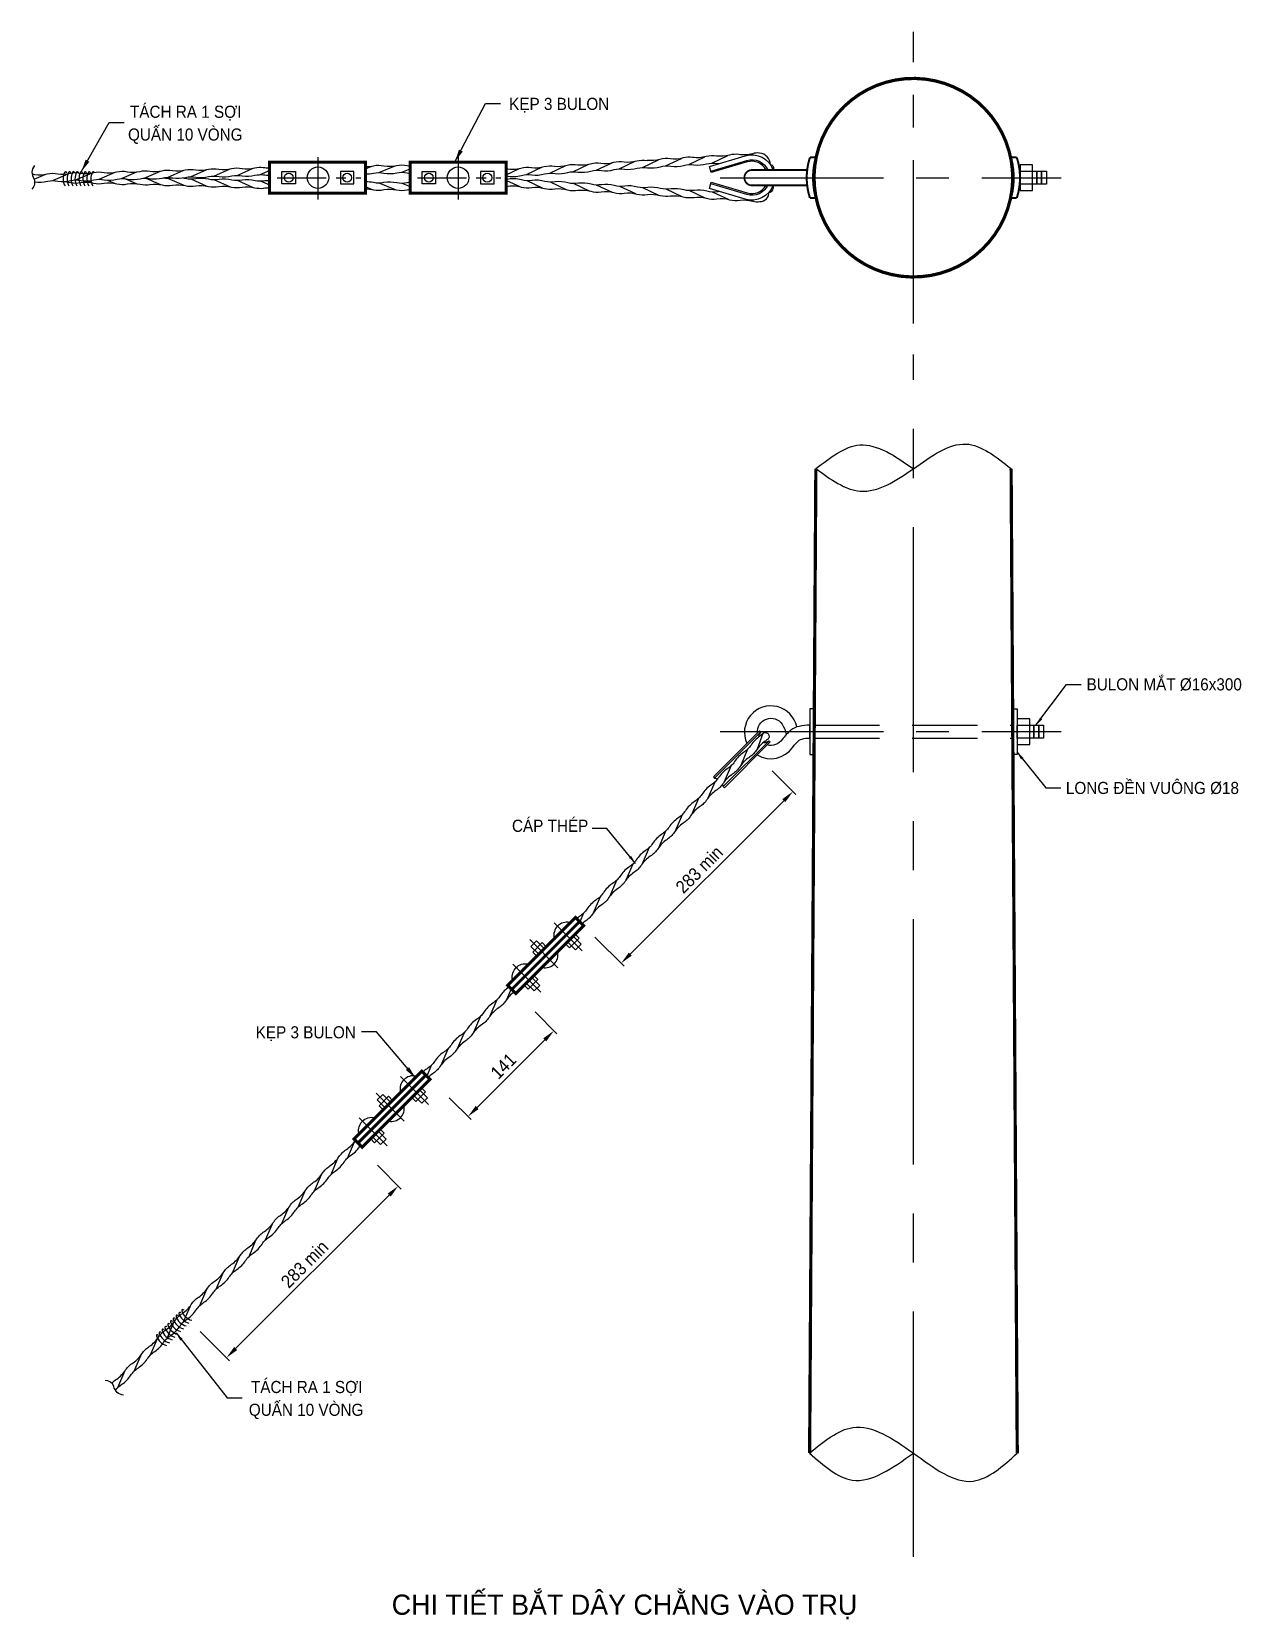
# Model space of a CAD drawing. Header units: millimetres. Extents: x -23083795 to 376618, y 113268 to 3804440.
# Drawn here: x 294530 to 295939, y 120095 to 121945 of the extents above; entities that cross this region are included whole.
import ezdxf
from ezdxf.enums import TextEntityAlignment as Align

# ---------------------------------------------------------------- set-up
doc = ezdxf.new("R2010")
doc.units = ezdxf.units.MM
doc.header["$LTSCALE"] = 6
doc.linetypes.add('CENTER', pattern=[50.8, 31.75, -6.35, 6.35, -6.35])
doc.linetypes.add('DASHED', pattern=[19.05, 12.7, -6.35])
doc.styles.add('VNI-HELVE', font='VHELVEN_0.TTF', dxfattribs={"width": 0.9})
doc.dimstyles.new('D10', dxfattribs={"dimtxt": 15, "dimasz": 15, "dimexe": 5, "dimexo": 10, "dimgap": 5, "dimtad": 1, "dimtoh": 1, "dimdec": 0, "dimdsep": 46, "dimtxsty": 'VNI-HELVE', "dimcen": 250, "dimclrd": 256, "dimclre": 256, "dimclrt": 7, "dimadec": 0, "dimazin": 0, "dimtfac": 1, "dimtdec": 0, "dimtmove": 0, "dimatfit": 1, "dimfxl": 1, "dimtolj": 1, "dimtzin": 0, "dimlwd": -1, "dimlwe": -1, "dimarcsym": 0})

# ---------------------------------------------------------------- blocks, each defined once
blk = doc.blocks.new('*D276')
at = {"transparency": 16777216}
for p, q in [((295392.8, 121083.6), (295420.6, 121055.8)), ((295227.5, 120869.8), (295406.4, 121048.7)), ((295186.4, 120889.8), (295220.5, 120855.7))]:
    blk.add_line(p, q, dxfattribs=at)
for points in [[(295404.7, 121050.5), (295408.2, 121047), (295417, 121059.3)], [(295225.8, 120871.6), (295229.3, 120868.1), (295216.9, 120859.2)]]:
    blk.add_solid(points, dxfattribs=at)
at = {"layer": 'Defpoints', "color": 0, "transparency": 16777216}
for p in [(295385.7, 121090.7), (295417, 121059.3), (295179.3, 120896.8)]:
    blk.add_point(p, dxfattribs=at)
at = {"color": 7, "transparency": 16777216, "insert": (295308, 120968.3), "char_height": 15, "attachment_point": 5, "rotation": 45, "style": 'VNI-HELVE'}
blk.add_mtext('\\A1;283 min', dxfattribs=at)
blk = doc.blocks.new('*D277')
at = {"transparency": 16777216}
for p, q in [((295116.7, 120802.4), (295142.1, 120777)), ((295128, 120769.9), (295049.2, 120691.1)), ((295016.7, 120702.4), (295042.1, 120677))]:
    blk.add_line(p, q, dxfattribs=at)
for points in [[(295126.2, 120771.7), (295129.7, 120768.2), (295138.6, 120780.5)], [(295047.4, 120692.9), (295050.9, 120689.3), (295038.5, 120680.5)]]:
    blk.add_solid(points, dxfattribs=at)
at = {"layer": 'Defpoints', "color": 0, "transparency": 16777216}
for p in [(295109.7, 120809.5), (295009.6, 120709.4), (295038.5, 120680.5)]:
    blk.add_point(p, dxfattribs=at)
at = {"color": 7, "transparency": 16777216, "insert": (295079.7, 120739.4), "char_height": 15, "attachment_point": 5, "rotation": 45, "style": 'VNI-HELVE'}
blk.add_mtext('\\A1;141', dxfattribs=at)
blk = doc.blocks.new('*D278')
at = {"transparency": 16777216}
for p, q in [((294933, 120623.8), (294960.8, 120596)), ((294767.7, 120410), (294946.6, 120588.9)), ((294726.6, 120430), (294760.7, 120395.9))]:
    blk.add_line(p, q, dxfattribs=at)
for points in [[(294944.9, 120590.7), (294948.4, 120587.2), (294957.2, 120599.5)], [(294766, 120411.8), (294769.5, 120408.3), (294757.1, 120399.4)]]:
    blk.add_solid(points, dxfattribs=at)
at = {"layer": 'Defpoints', "color": 0, "transparency": 16777216}
for p in [(294925.9, 120630.9), (294957.2, 120599.5), (294719.5, 120437)]:
    blk.add_point(p, dxfattribs=at)
at = {"color": 7, "transparency": 16777216, "insert": (294848.2, 120508.5), "char_height": 15, "attachment_point": 5, "rotation": 45, "style": 'VNI-HELVE'}
blk.add_mtext('\\A1;283 min', dxfattribs=at)

msp = doc.modelspace()

# ---------------------------------------------------------------- linework, layer by layer
at = {"linetype": 'CENTER'}
msp.add_line((295557.37338, 121604.70331), (295557.37338, 121944.92503), dxfattribs=at)
at = {"linetype": 'CENTER', "ltscale": 1.5}
msp.add_line((295557.37338, 120167.48801), (295557.37338, 121568.88421), dxfattribs=at)
at = {"const_width": 3.77279}
msp.add_lwpolyline([(295559.06029, 121890.51979, 444.920306149), (295560.10044, 121890.49995)], format="xyb", close=True, dxfattribs=at)
for points in [[(294533.31044, 121788.91178, 0.3301631663), (294532.78828, 121773.54448, -0.3165990468), (294530.25752, 121761.59075, 0.5181775396)], [(294919.02077, 121787.87207, 0.0623151177), (294928.32634, 121788.76537, -0.1033893234), (294940.53634, 121788.73435)], [(294940.53634, 121788.73435, 0.0993653594), (294955.35083, 121789.06168, -0.1033893234), (294967.56083, 121789.03067, -0.070863602)], [(294967.56083, 121789.03067, 0.0235048798), (294971.06931, 121788.57559, 0.0235048798)], [(295112.40786, 121786.64694, 0.0993653594), (295127.18637, 121787.72943, -0.1033893234), (295139.38206, 121788.3212, -0.070863602)], [(295139.38206, 121788.3212, 0.0993653594), (295154.16058, 121789.40369, -0.1033893234), (295166.35627, 121789.99546, -0.070863602)], [(295166.35627, 121789.99546, 0.0993653594), (295181.13479, 121791.07795, -0.1033893234), (295193.33047, 121791.66971, -0.070863602)], [(295193.33047, 121791.66971, 0.0993653594), (295208.10899, 121792.7522, -0.1033893234), (295220.30468, 121793.34397, -0.070863602)], [(295220.30468, 121793.34397, 0.0993653594), (295235.0832, 121794.42646, -0.1033893234), (295247.27888, 121795.01823, -0.070863602)], [(295390.83381, 121790.041, 0.3816146754), (295378.1995, 121803.4908, 0.1012648784), (295369.95422, 121802.79775, -0.1066482489), (295354.10098, 121801.86603, 0.0942078073), (295342.98002, 121801.12349, -0.0993653558), (295328.2015, 121800.041, 0.103389328), (295316.00581, 121799.44923, -0.1066482501), (295300.15257, 121798.51751, 0.0942078058), (295289.03161, 121797.77497, -0.0993653627), (295274.25309, 121796.69249, 0.1033893192), (295262.0574, 121796.10072, -0.0993653594), (295247.27888, 121795.01823)], [(295247.81006, 121786.46034, 0.0993653594), (295262.58858, 121787.54283, -0.1033893234), (295274.78427, 121788.1346, -0.070863602)], [(295274.78427, 121788.1346, 0.0993653594), (295289.56278, 121789.21708, -0.1033893234), (295301.75847, 121789.80885, -0.070863602)], [(295301.75847, 121789.80885, 0.0993653594), (295316.53699, 121790.89134, -0.1033893234), (295328.73268, 121791.48311, -0.070863602)], [(295363.70849, 121793.14862), (295321.93189, 121780.72829), (295319.78197, 121787.95969), (295361.55857, 121800.38002, -0.4005266018), (295394.0121, 121783.77455, -0.4005266018)], [(295321.39441, 121782.53614), (295363.17101, 121794.95647, -0.3717497092), (295387.8881, 121783.83375, -0.3717497092)], [(295328.73268, 121791.48311, 0.0146288857), (295330.92524, 121791.27262, 0.0146288857)], [(295385.77343, 121783.85419, 0.3580490399), (295363.70849, 121793.14862)], [(295390.83381, 121790.041, -0.5474382799), (295394.0121, 121783.77455, 5.1634278513)], [(294530.63524, 121779.04692, -0.0229349269), (294533.54038, 121778.60075)], [(294533.46607, 121778.61245, 0.0993653594), (294548.27176, 121779.21896, -0.1033893234), (294560.48017, 121779.41809, -0.070863602)], [(294533.57205, 121770.03875, 0.0985670856), (294548.52736, 121770.64841, -0.1033893234), (294560.73577, 121770.84754, -0.070863602)], [(294560.48017, 121779.41809, 0.0993653594), (294575.28586, 121780.0246, -0.1033893234), (294587.49427, 121780.22374, -0.070863602)], [(294560.73577, 121770.84754, 0.0993653594), (294575.54146, 121771.45405, -0.1033893234), (294587.74987, 121771.65319, -0.070863602)], [(294566.38952, 121770.38442, -0.0598267571), (294575.30325, 121769.31402, 0.1033893234), (294587.51166, 121769.11489)], [(294571.0278, 121779.91898, 0.0855467795), (294570.25676, 121781.53575, 0.5293842139), (294568.68566, 121781.37631, 0.2586890312), (294569.01192, 121765.15528, -0.443786563)], [(294575.64265, 121779.91898, 0.0855467795), (294574.87161, 121781.53575, 0.5293842139), (294573.30051, 121781.37631, 0.2586890312), (294573.62677, 121765.15528, -0.443786563)], [(294580.2575, 121779.91898, 0.0855467795), (294579.48646, 121781.53575, 0.5293842139), (294577.91536, 121781.37631, 0.2586890312), (294578.24163, 121765.15528, -0.443786563)], [(294584.87235, 121779.91898, 0.0855467795), (294584.10131, 121781.53575, 0.5293842139), (294582.53021, 121781.37631, 0.2586890312), (294582.85648, 121765.15528, -0.443786563)], [(294589.4872, 121779.91898, 0.0855467795), (294588.71616, 121781.53575, 0.5293842139), (294587.14506, 121781.37631, 0.2586890312), (294587.47133, 121765.15528, -0.443786563)], [(294587.49427, 121780.22374, 0.0993653594), (294602.29997, 121780.83025, -0.1033893234), (294614.50838, 121781.02938, -0.070863602)], [(294587.74987, 121771.65319, 0.0993653594), (294602.55557, 121772.2597, -0.1033893234), (294614.76398, 121772.45883, -0.070863602)], [(294594.10206, 121779.91898, 0.0855467795), (294593.33102, 121781.53575, 0.5293842139), (294591.75992, 121781.37631, 0.2586890312), (294592.08618, 121765.15528, -0.443786563)], [(294598.71691, 121779.91898, 0.0855467795), (294597.94587, 121781.53575, 0.5293842139), (294596.37477, 121781.37631, 0.2586890312), (294596.70103, 121765.15528, -0.443786563)], [(294603.33176, 121779.91898, 0.0855467795), (294602.56072, 121781.53575, 0.5293842139), (294600.98962, 121781.37631, 0.2586890312), (294601.31589, 121765.15528, -0.443786563)], [(294614.50838, 121781.02938, 0.0993653594), (294629.31407, 121781.63589, -0.1033893234), (294641.52248, 121781.83502, -0.070863602)], [(294614.76398, 121772.45883, 0.0993653594), (294629.56967, 121773.06534, -0.1033893234), (294641.77808, 121773.26447, -0.070863602)], [(294641.6721, 121781.83818, 0.0993653594), (294656.48612, 121782.1862, -0.1017953595), (294667.96192, 121782.26612, -0.070863602)], [(294641.77808, 121773.26447, 0.0993653594), (294656.5921, 121773.6125, -0.1033893234), (294668.80213, 121773.59853, -0.070863602)], [(294667.96192, 121782.26612, 0.0942843478), (294682.01772, 121782.98372, -0.1033893234), (294694.22613, 121783.18285, -0.070863602)], [(294668.80213, 121773.59853, 0.0885955494), (294682.27332, 121774.41317, -0.1033893234), (294694.48173, 121774.6123, -0.070863602)], [(294683.54019, 121774.67089, 0.0899030222), (294694.18498, 121774.66774)], [(294694.22613, 121783.18285, 0.0993653594), (294709.03183, 121783.78936, -0.1033893234), (294721.24024, 121783.98849, -0.070863602)], [(294694.48173, 121774.6123, 0.0993653594), (294709.28743, 121775.21881, -0.1033893234), (294721.49584, 121775.41795, -0.070863602)], [(294706.62352, 121774.67077, -0.0181820805), (294709.30481, 121774.11981, 0.1033893234), (294721.51323, 121773.92068)], [(294721.24024, 121783.98849, 0.0993653594), (294736.04593, 121784.595, -0.1033893234), (294748.25434, 121784.79414, -0.070863602)], [(294721.49584, 121775.41795, 0.0993653594), (294736.30153, 121776.02446, -0.1033893234), (294748.50994, 121776.22359, -0.070863602)], [(294721.51323, 121773.92068, -0.0993653594), (294736.31892, 121773.31417, 0.1033893234), (294748.52733, 121773.11504, 0.070863602)], [(294748.25434, 121784.79414, 0.0993653594), (294763.06003, 121785.40065, -0.1033893234), (294775.26845, 121785.59978, -0.070863602)], [(294748.50994, 121776.22359, 0.0993653594), (294763.31563, 121776.8301, -0.1033893234), (294775.52405, 121777.02923, -0.070863602)], [(294748.52733, 121773.11504, -0.0993653594), (294763.33302, 121772.50853, 0.1033893234), (294775.54143, 121772.3094, 0.070863602)], [(294775.26845, 121785.59978, 0.0993653594), (294790.07414, 121786.20629, -0.0851604099), (294800.15183, 121786.7353, -0.0851604099)], [(294775.52405, 121777.02923, 0.0993653594), (294790.32974, 121777.63574, -0.0826210985), (294800.10835, 121778.19852, -0.0826210985)], [(294775.54143, 121772.3094, -0.0993653594), (294790.34713, 121771.70288, 0.0826210985), (294800.12574, 121771.14011, 0.0826210985)], [(294799.85275, 121786.76907, 0.0479398672), (294807.0424, 121786.32756, 0.0479398672)], [(294800.10835, 121778.19852, 0.046943781), (294807.1484, 121777.75215, 0.046943781)], [(294800.12574, 121771.14011, -0.046943781), (294807.16579, 121771.58648, -0.046943781)], [(294918.81568, 121779.30802, 0.0643101576), (294928.42035, 121780.19152, -0.1033893234), (294940.63035, 121780.16051)], [(294918.81568, 121770.32032, -0.0643101576), (294928.42035, 121769.43682, 0.1033893234), (294940.63035, 121769.46784)], [(294940.63035, 121780.16051, 0.0993653594), (294955.44484, 121780.48784, -0.1033893234), (294967.65484, 121780.45682, -0.070863602)], [(294940.63035, 121769.46784, -0.0993653594), (294955.44484, 121769.1405, 0.1033893234), (294967.65484, 121769.17152, 0.070863602)], [(294967.65484, 121780.45682, 0.0228781393), (294971.06931, 121780.00959, 0.0228781393)], [(295082.83551, 121785.39176, 0.1170489304), (295100.21217, 121786.05517, -0.1033893234), (295112.40786, 121786.64694, -0.070863602)], [(295083.12127, 121776.88316, 0.1187342081), (295100.74335, 121777.49728, -0.1033893234), (295112.93904, 121778.08905, -0.070863602)], [(295083.38445, 121773.12207, -0.1187342081), (295101.00726, 121772.52912, 0.1033893234), (295113.20365, 121771.952, 0.070863602)], [(295112.93904, 121778.08905, 0.0993653594), (295127.71755, 121779.17154, -0.1033893234), (295139.91324, 121779.76331, -0.070863602)], [(295113.20365, 121771.952, -0.0993653594), (295127.98346, 121770.88728, 0.1033893234), (295140.17985, 121770.31016, 0.070863602)], [(295139.91324, 121779.76331, 0.0993653594), (295154.69176, 121780.8458, -0.1033893234), (295166.88745, 121781.43757, -0.070863602)], [(295140.17985, 121770.31016, -0.0993653594), (295154.95965, 121769.24543, 0.1033893234), (295167.15604, 121768.66832, 0.070863602)], [(295166.88745, 121781.43757, 0.0993653594), (295181.66596, 121782.52005, -0.1033893234), (295193.86165, 121783.11182, -0.070863602)], [(295193.86165, 121783.11182, 0.0993653594), (295208.64017, 121784.19431, -0.1033893234), (295220.83586, 121784.78608, -0.070863602)], [(295220.83586, 121784.78608, 0.0993653594), (295235.61437, 121785.86857, -0.1033893234), (295247.81006, 121786.46034, -0.070863602)], [(294587.51166, 121769.11489, -0.0993653594), (294602.31735, 121768.50838, 0.1033893234), (294614.52577, 121768.30925, 0.070863602)], [(294614.52577, 121768.30925, -0.0993653594), (294629.33146, 121767.70274, 0.1033893234), (294641.53987, 121767.5036, 0.070863602)], [(294641.68949, 121767.50045, -0.0993653594), (294656.50351, 121767.15243, 0.1017953595), (294667.97931, 121767.07251, 0.070863602)], [(294667.97931, 121767.07251, -0.0942843478), (294682.03511, 121766.35491, 0.1033893234), (294694.24352, 121766.15578, 0.070863602)], [(294694.24352, 121766.15578, -0.0993653594), (294709.04921, 121765.54927, 0.1033893234), (294721.25763, 121765.35013, 0.070863602)], [(294721.25763, 121765.35013, -0.0993653594), (294736.06332, 121764.74362, 0.1033893234), (294748.27173, 121764.54449, 0.070863602)], [(294748.27173, 121764.54449, -0.0993653594), (294763.07742, 121763.93798, 0.1033893234), (294775.28583, 121763.73885, 0.070863602)], [(294775.28583, 121763.73885, -0.0993653594), (294790.09153, 121763.13234, 0.0851604099), (294800.16921, 121762.60332, 0.0851604099)], [(294799.87014, 121762.56956, -0.0479398672), (294807.05978, 121763.01107, -0.0479398672)], [(294919.02077, 121761.75628, -0.0623151177), (294928.32634, 121760.86298, 0.1033893234), (294940.53634, 121760.89399)], [(294940.53634, 121760.89399, -0.0993653594), (294955.35083, 121760.56666, 0.1033893234), (294967.56083, 121760.59768, 0.070863602)], [(294967.56083, 121760.59768, -0.0235048798), (294971.06931, 121761.05276, -0.0235048798)], [(294967.65484, 121769.17152, -0.0228781393), (294971.06931, 121769.61876, -0.0228781393)], [(295083.10892, 121764.61313, -0.1170489304), (295100.48636, 121763.9706, 0.1033893234), (295112.68275, 121763.39348, 0.070863602)], [(295112.68275, 121763.39348, -0.0993653594), (295127.46256, 121762.32875, 0.1033893234), (295139.65895, 121761.75164, 0.070863602)], [(295139.65895, 121761.75164, -0.0993653594), (295154.43876, 121760.68691, 0.1033893234), (295166.63515, 121760.1098, 0.070863602)], [(295166.63515, 121760.1098, -0.0993653594), (295181.41496, 121759.04507, 0.1033893234), (295193.61135, 121758.46795, 0.070863602)], [(295167.15604, 121768.66832, -0.0993653594), (295181.93585, 121767.60359, 0.1033893234), (295194.13224, 121767.02648, 0.070863602)], [(295193.61135, 121758.46795, -0.0993653594), (295208.39115, 121757.40323, 0.1033893234), (295220.58754, 121756.82611, 0.070863602)], [(295194.13224, 121767.02648, -0.0993653594), (295208.91205, 121765.96175, 0.1033893234), (295221.10844, 121765.38463, 0.070863602)], [(295220.58754, 121756.82611, -0.0993653594), (295235.36735, 121755.76138, 0.1033893234), (295247.56374, 121755.18427, 0.070863602)], [(295221.10844, 121765.38463, -0.0993653594), (295235.88825, 121764.31991, 0.1033893234), (295248.08464, 121763.74279, 0.070863602)], [(295247.56374, 121755.18427, -0.0993653594), (295262.34355, 121754.11954, 0.1033893234), (295274.53994, 121753.54243, 0.070863602)], [(295248.08464, 121763.74279, -0.0993653594), (295262.86444, 121762.67806, 0.1033893234), (295275.06083, 121762.10095, 0.070863602)], [(295274.53994, 121753.54243, -0.0993653594), (295289.31975, 121752.4777, 0.1033893234), (295301.51614, 121751.90058, 0.070863602)], [(295275.06083, 121762.10095, -0.0993653594), (295289.84064, 121761.03622, 0.1033893234), (295302.03703, 121760.45911, 0.070863602)], [(295301.51614, 121751.90058, -0.0993653594), (295316.29595, 121750.83586, 0.1033893234), (295328.49234, 121750.25874, 0.070863602)], [(295302.03703, 121760.45911, -0.0993653594), (295316.81684, 121759.39438, 0.1033893234), (295329.01323, 121758.81726, 0.070863602)], [(295393.97872, 121766.2707, -0.3994207522), (295361.55857, 121749.76022), (295319.78197, 121762.18055), (295321.93189, 121769.41195), (295363.70849, 121756.99162, 0.3564392469), (295385.723, 121766.19089, 0.3564392469)], [(295387.84348, 121766.21138, -0.3703095414), (295363.17101, 121755.18377), (295321.39441, 121767.6041)], [(295329.01323, 121758.81726, -0.0102445484), (295330.54729, 121758.97999, -0.0102445484)], [(295355.46853, 121748.6169, -0.0993653594), (295370.24834, 121747.55217, 0.1146191137), (295378.49802, 121746.97913, 0.42415803), (295389.18814, 121757.95266, 0.2207680389)], [(295389.19293, 121757.63311, 0.4739089176), (295393.97872, 121766.2707, -5.1634278513)], [(295328.49234, 121750.25874, -0.0993653594), (295343.27214, 121749.19401, 0.1033893234), (295355.46853, 121748.6169, 0.070863602)], [(295421.46016, 121134.61854, 1.1247150452), (295363.44227, 121115.36985, 1.1247150452)], [(295375.67439, 121127.60197, -0.772383692), (295404.601, 121137.79777, -0.0827410713), (295409.30532, 121125.70246)], [(295379.36591, 121128.6262), (295378.03227, 121129.95984), (295324.49997, 121076.42754), (295325.83361, 121075.0939, -0.0611070218), (295329.04236, 121073.78496, -0.0611070218)], [(295325.83361, 121075.0939), (295379.36591, 121128.6262, 0.2202795586), (295377.31805, 121123.04664, 0.2202795586)], [(295378.59375, 121123.95594, 0.0993653594), (295368.23301, 121113.36201, -0.1033893234), (295359.4834, 121104.84559, -0.070863602)], [(295375.45245, 121102.04081, 0.3983319207), (295416.78429, 121111.13285, -0.0606110125), (295424.49655, 121119.32618, -0.1533869053), (295427.28193, 121120.52273, -0.0697592389), (295436.74537, 121121.63009), (295436.74537, 121136.72398, 0.0635599844), (295424.31274, 121135.33689, 0.1330544375), (295414.77144, 121130.86616, 0.0610761382), (295404.50825, 121119.91192, -0.3218273084), (295387.09895, 121113.6873, -0.3218273084)], [(295383.0919, 121127.69854, 0.0807247866), (295378.59375, 121123.95594)], [(295383.0919, 121127.69854, -0.8154719218), (295388.11697, 121120.55623, -0.0497147915), (295384.5861, 121117.84795, -0.070863602)], [(295334.93906, 121067.50474, -0.0453195753), (295335.83593, 121065.09158), (295337.16957, 121063.75793), (295390.70187, 121117.29023), (295389.36823, 121118.62387)], [(295382.98915, 121116.68785, 0.2504143458), (295389.36823, 121118.62387), (295335.83593, 121065.09158)], [(295359.4834, 121104.84559, 0.0993653594), (295349.12266, 121094.25166, -0.1033893234), (295340.37305, 121085.73524, -0.070863602)], [(295384.65674, 121117.89295, 0.0993653594), (295374.29599, 121107.29902, -0.1033893234), (295365.54639, 121098.7826, -0.070863602)], [(295340.37305, 121085.73524, 0.0993653594), (295330.01231, 121075.14131, -0.1033893234), (295321.2627, 121066.62489, -0.070863602)], [(295365.54639, 121098.7826, 0.0993653594), (295355.18564, 121088.18867, -0.1033893234), (295346.43604, 121079.67225, -0.070863602)], [(295321.2627, 121066.62489, 0.0993653594), (295310.90196, 121056.03096, -0.1033893234), (295302.15235, 121047.51454, -0.070863602)], [(295346.43604, 121079.67225, 0.0993653594), (295336.0753, 121069.07832, -0.1033893234), (295327.32569, 121060.5619, -0.070863602)], [(295327.32569, 121060.5619, 0.0993653594), (295316.96495, 121049.96797, -0.1033893234), (295308.21534, 121041.45155, -0.070863602)], [(295302.15235, 121047.51454, 0.0993653594), (295291.79161, 121036.92061, -0.1033893234), (295283.042, 121028.40419, -0.070863602)], [(295308.21534, 121041.45155, 0.0993653594), (295297.8546, 121030.85762, -0.1033893234), (295289.10499, 121022.3412, -0.070863602)], [(295283.042, 121028.40419, 0.0993653594), (295272.68126, 121017.81026, -0.1033893234), (295263.93166, 121009.29384, -0.070863602)], [(295289.10499, 121022.3412, 0.0993653594), (295278.74425, 121011.74727, -0.1033893234), (295269.99464, 121003.23085, -0.070863602)], [(295263.93166, 121009.29384, 0.0993653594), (295253.57091, 120998.69991, -0.1033893234), (295244.82131, 120990.18349, -0.070863602)], [(295269.99464, 121003.23085, 0.0993653594), (295259.6339, 120992.63692, -0.1033893234), (295250.88429, 120984.1205, -0.070863602)], [(295244.82131, 120990.18349, 0.0993653594), (295234.46056, 120979.58956, -0.1033893234), (295225.71096, 120971.07314, -0.070863602)], [(295250.88429, 120984.1205, 0.0993653594), (295240.52355, 120973.52658, -0.1033893234), (295231.77395, 120965.01015, -0.070863602)], [(295225.71096, 120971.07314, 0.0993653594), (295215.35021, 120960.47921, -0.1033893234), (295206.60061, 120951.96279, -0.070863602)], [(295231.77395, 120965.01015, 0.0993653594), (295221.4132, 120954.41623, -0.1033893234), (295212.6636, 120945.89981, -0.070863602)], [(295206.60061, 120951.96279, 0.0993653594), (295196.23986, 120941.36886, -0.1033893234), (295187.49026, 120932.85244, -0.070863602)], [(295212.6636, 120945.89981, 0.0993653594), (295202.30285, 120935.30588, -0.1033893234), (295193.55325, 120926.78946, -0.070863602)], [(295187.49026, 120932.85244, 0.0993653594), (295177.12951, 120922.25852, -0.1033893234), (295168.37991, 120913.7421, -0.070863602)], [(295193.55325, 120926.78946, 0.0993653594), (295183.1925, 120916.19553, -0.1033893234), (295174.4429, 120907.67911, -0.070863602)], [(295156.75596, 120906.85811, 0.5271018182), (295138.67915, 120888.7813, -1)], [(295168.37991, 120913.7421, 0.0282476673), (295165.0087, 120911.15299, 0.0282476673)], [(295174.4429, 120907.67911, 0.0282476673), (295171.07169, 120905.09, 0.0282476673)], [(295125.23319, 120854.15418, 0.5371446734), (295142.97688, 120871.89787, -1)], [(295090.27295, 120840.3751, -0.5271018182), (295108.34976, 120858.4519, 1)], [(295086.44104, 120831.81807, 0.0993653594), (295076.08029, 120821.22414, -0.1033893234), (295067.33069, 120812.70772, -0.070863602)], [(295067.33069, 120812.70772, 0.0993653594), (295056.96994, 120802.11379, -0.1033893234), (295048.22034, 120793.59737, -0.070863602)], [(295092.50402, 120825.75508, 0.0993653594), (295082.14328, 120815.16115, -0.1033893234), (295073.39368, 120806.64473, -0.070863602)], [(295048.22034, 120793.59737, 0.0993653594), (295037.85959, 120783.00344, -0.1033893234), (295029.10999, 120774.48702, -0.070863602)], [(295073.39368, 120806.64473, 0.0993653594), (295063.03293, 120796.0508, -0.1033893234), (295054.28333, 120787.53438, -0.070863602)], [(295029.10999, 120774.48702, 0.0993653594), (295018.74924, 120763.89309, -0.1033893234), (295009.99964, 120755.37667, -0.070863602)], [(295054.28333, 120787.53438, 0.0993653594), (295043.92258, 120776.94045, -0.1033893234), (295035.17298, 120768.42403, -0.070863602)], [(295009.99964, 120755.37667, 0.0993653594), (294999.6389, 120744.78274, -0.1033893234), (294990.88929, 120736.26632, -0.070863602)], [(295035.17298, 120768.42403, 0.0993653594), (295024.81223, 120757.8301, -0.1033893234), (295016.06263, 120749.31368, -0.070863602)], [(294990.88929, 120736.26632, 0.0843831827), (294985.80375, 120732.21423, 0.0843831827)], [(295016.06263, 120749.31368, 0.0993653594), (295005.70188, 120738.71975, -0.1033893234), (294996.95228, 120730.20333, -0.070863602)], [(294977.68411, 120727.78625, 0.5271018182), (294959.6073, 120709.70944, -1)], [(294996.95228, 120730.20333, 0.0432021427), (294991.92227, 120726.09571, 0.0432021427)], [(294911.20109, 120661.30324, -0.5271018182), (294929.2779, 120679.38005, 1)], [(294946.16133, 120675.08232, 0.5371446734), (294963.90502, 120692.82601, -1)], [(294877.69954, 120622.97331, 0.0993653594), (294888.06028, 120633.56724, -0.1033893234), (294896.80989, 120642.08366, -0.070863602)], [(294896.80989, 120642.08366, 0.0992823474), (294907.16389, 120652.66721, 0.0992823474)], [(294902.87287, 120636.02067, 0.0992823474), (294913.22687, 120646.60422, 0.0992823474)], [(294858.58919, 120603.86296, 0.0993653594), (294868.94993, 120614.45689, -0.1033893234), (294877.69954, 120622.97331, -0.070863602)], [(294883.76253, 120616.91032, 0.0993653594), (294894.12327, 120627.50425, -0.1033893234), (294902.87287, 120636.02067, -0.070863602)], [(294864.65218, 120597.79997, 0.0993653594), (294875.01292, 120608.3939, -0.1033893234), (294883.76253, 120616.91032, -0.070863602)], [(294839.47884, 120584.75261, 0.0993653594), (294849.83958, 120595.34654, -0.1033893234), (294858.58919, 120603.86296, -0.070863602)], [(294845.54183, 120578.68962, 0.0993653594), (294855.90257, 120589.28355, -0.1033893234), (294864.65218, 120597.79997, -0.070863602)], [(294820.36849, 120565.64226, 0.0993653594), (294830.72924, 120576.23619, -0.1033893234), (294839.47884, 120584.75261, -0.070863602)], [(294826.43148, 120559.57928, 0.0993653594), (294836.79222, 120570.1732, -0.1033893234), (294845.54183, 120578.68962, -0.070863602)], [(294801.25814, 120546.53191, 0.0993653594), (294811.61889, 120557.12584, -0.1033893234), (294820.36849, 120565.64226, -0.070863602)], [(294807.32113, 120540.46893, 0.0993653594), (294817.68187, 120551.06286, -0.1033893234), (294826.43148, 120559.57928, -0.070863602)], [(294782.14779, 120527.42156, 0.0993653594), (294792.50854, 120538.01549, -0.1033893234), (294801.25814, 120546.53191, -0.070863602)], [(294788.21078, 120521.35858, 0.0993653594), (294798.57152, 120531.95251, -0.1033893234), (294807.32113, 120540.46893, -0.070863602)], [(294763.03744, 120508.31122, 0.0993653594), (294773.39819, 120518.90514, -0.1033893234), (294782.14779, 120527.42156, -0.070863602)], [(294769.10043, 120502.24823, 0.0993653594), (294779.46118, 120512.84216, -0.1033893234), (294788.21078, 120521.35858, -0.070863602)], [(294743.92709, 120489.20087, 0.0993653594), (294754.28784, 120499.7948, -0.1033893234), (294763.03744, 120508.31122, -0.070863602)], [(294749.99008, 120483.13788, 0.0993653594), (294760.35083, 120493.73181, -0.1033893234), (294769.10043, 120502.24823, -0.070863602)], [(294724.81674, 120470.09052, 0.0993653594), (294735.17749, 120480.68445, -0.1033893234), (294743.92709, 120489.20087, -0.070863602)], [(294730.87973, 120464.02753, 0.0993653594), (294741.24048, 120474.62146, -0.1033893234), (294749.99008, 120483.13788, -0.070863602)], [(294705.7064, 120450.98017, 0.0993653594), (294716.06714, 120461.5741, -0.1033893234), (294724.81674, 120470.09052, -0.070863602)], [(294711.76938, 120444.91718, 0.0993653594), (294722.13013, 120455.51111, -0.1033893234), (294730.87973, 120464.02753, -0.070863602)], [(294686.59605, 120431.86982, 0.0993653594), (294696.95679, 120442.46375, -0.1033893234), (294705.7064, 120450.98017, -0.070863602)], [(294691.30963, 120438.57299, 0.0855467795), (294689.62119, 120439.17101, 0.5293842139), (294688.623, 120437.94733, 0.2586890312), (294700.32371, 120426.70804, -0.443786563)], [(294694.57282, 120441.83619, 0.0855467795), (294692.88439, 120442.43421, 0.5293842139), (294691.88619, 120441.21053, 0.2586890312), (294703.5869, 120429.97123, -0.443786563)], [(294692.65903, 120425.80683, 0.0993653594), (294703.01978, 120436.40076, -0.1033893234), (294711.76938, 120444.91718, -0.070863602)], [(294697.83602, 120445.09938, 0.0855467795), (294696.14758, 120445.6974, 0.5293842139), (294695.14939, 120444.47372, 0.2586890312), (294706.85009, 120433.23443, -0.443786563)], [(294701.09921, 120448.36257, 0.0855467795), (294699.41077, 120448.96059, 0.5293842139), (294698.41258, 120447.73691, 0.2586890312), (294710.11329, 120436.49762, -0.443786563)], [(294704.3624, 120451.62576, 0.0855467795), (294702.67397, 120452.22379, 0.5293842139), (294701.67577, 120451.00011, 0.2586890312), (294713.37648, 120439.76081, -0.443786563)], [(294707.6256, 120454.88896, 0.0855467795), (294705.93716, 120455.48698, 0.5293842139), (294704.93897, 120454.2633, 0.2586890312), (294716.63967, 120443.024, -0.443786563)], [(294667.4857, 120412.75947, 0.0993653594), (294677.84644, 120423.3534, -0.1033893234), (294686.59605, 120431.86982, -0.070863602)], [(294673.54868, 120406.69648, 0.0993653594), (294683.90943, 120417.29041, -0.1033893234), (294692.65903, 120425.80683, -0.070863602)], [(294678.25686, 120425.52022, 0.0855467795), (294676.56842, 120426.11824, 0.5293842139), (294675.57023, 120424.89456, 0.2586890312), (294687.27093, 120413.65527, -0.443786563)], [(294681.52005, 120428.78341, 0.0855467795), (294679.83161, 120429.38143, 0.5293842139), (294678.83342, 120428.15775, 0.2586890312), (294690.53413, 120416.91846, -0.443786563)], [(294684.78325, 120432.04661, 0.0855467795), (294683.09481, 120432.64463, 0.5293842139), (294682.09662, 120431.42095, 0.2586890312), (294693.79732, 120420.18165, -0.443786563)], [(294688.04644, 120435.3098, 0.0855467795), (294686.358, 120435.90782, 0.5293842139), (294685.35981, 120434.68414, 0.2586890312), (294697.06051, 120423.44485, -0.443786563)], [(294648.37535, 120393.64912, 0.0993653594), (294658.73609, 120404.24305, -0.1033893234), (294667.4857, 120412.75947, -0.070863602)], [(294654.43834, 120387.58613, 0.0993653594), (294664.79908, 120398.18006, -0.1033893234), (294673.54868, 120406.69648, -0.070863602)], [(294629.265, 120374.53877, 0.0993653594), (294639.62574, 120385.1327, -0.1033893234), (294648.37535, 120393.64912, -0.070863602)], [(294635.32799, 120368.47578, 0.0993653594), (294645.68873, 120379.06971, -0.1033893234), (294654.43834, 120387.58613, -0.070863602)], [(294637.13299, 120355.66187, -0.3301631663), (294625.89744, 120366.15897, 0.3165990468), (294615.65536, 120372.82202, -0.5181775396)], [(294623.50144, 120369.76678, -0.0629383266), (294629.265, 120374.53877)], [(294627.71762, 120361.53683, -0.0869362353), (294635.32799, 120368.47578)]]:
    msp.add_lwpolyline(points, format="xyb")
at = {"const_width": 3.53699}
for points in [[(294918.94386, 121792.83142), (294918.94386, 121756.79692), (294807.17767, 121756.79692), (294807.17767, 121792.83142)], [(295082.83551, 121792.83142), (295082.83551, 121756.79692), (294971.06931, 121756.79692), (294971.06931, 121792.83142)], [(295084.67822, 120833.42221), (295089.42272, 120828.67771), (295168.45335, 120907.70834), (295163.70885, 120912.45284)], [(295094.16722, 120823.93321), (295089.42272, 120828.67771), (295168.45335, 120907.70834), (295173.19785, 120902.96384)], [(294905.60636, 120654.35035), (294910.35086, 120649.60585), (294989.38149, 120728.63648), (294984.63699, 120733.38098)], [(294915.09536, 120644.86135), (294910.35086, 120649.60585), (294989.38149, 120728.63648), (294994.12599, 120723.89199)]]:
    msp.add_lwpolyline(points, close=True, dxfattribs=at)
at = {"linetype": 'CENTER', "ltscale": 0.3}
for points in [[(294863.68668, 121798.80267), (294863.68668, 121749.58354)], [(295026.95241, 121798.80267), (295026.95241, 121749.58354)], [(294816.2693, 121774.81417), (294913.60563, 121774.81417)], [(294979.53504, 121774.81417), (295076.87136, 121774.81417)], [(295138.85464, 120906.42109), (295171.55442, 120873.72131)], [(295143.09376, 120854.03729), (295110.39398, 120886.73708)], [(295090.70997, 120858.27642), (295123.40975, 120825.57664)], [(294959.78278, 120727.34923), (294992.48256, 120694.64945)], [(294964.02191, 120674.96544), (294931.32212, 120707.66522)], [(294911.63811, 120679.20456), (294944.3379, 120646.50478)]]:
    msp.add_lwpolyline(points, dxfattribs=at)
for points in [[(294918.95833, 121785.26476), (294926.53906, 121788.41056)], [(294934.52695, 121780.80721), (294953.56355, 121788.70687)], [(295133.78481, 121780.09788), (295152.39373, 121788.95818)], [(295160.75901, 121781.77213), (295179.36793, 121790.63244)], [(295187.73322, 121783.44639), (295206.34214, 121792.3067)], [(295214.70742, 121785.12065), (295233.31634, 121793.98096)], [(295241.68163, 121786.79491), (295260.29055, 121795.65521)], [(295268.65583, 121788.46916), (295287.26475, 121797.32947)], [(295295.63004, 121790.14342), (295314.23896, 121799.00373)], [(295322.60424, 121791.81768), (295341.21316, 121800.67799)], [(294533.02472, 121772.94224), (294546.49149, 121778.83053)], [(294554.62127, 121771.37909), (294573.50559, 121779.63617)], [(294571.29955, 121770.67464), (294573.52298, 121769.70246)], [(294581.63537, 121772.18473), (294600.5197, 121780.44181)], [(294595.21851, 121771.22233), (294600.53708, 121768.89681)], [(294608.64948, 121772.99037), (294627.5338, 121781.24746)], [(294618.47902, 121772.05794), (294627.55119, 121768.09117)], [(294634.88973, 121773.77335), (294652.61652, 121781.52431)], [(294639.33396, 121773.62966), (294652.63391, 121767.81432)], [(294661.35882, 121774.20818), (294680.23745, 121782.59528)], [(294663.12529, 121774.23316), (294680.25484, 121766.74334)], [(294688.36723, 121775.14385), (294707.25156, 121783.40093)], [(294688.38462, 121774.19478), (294707.26894, 121765.9377)], [(294715.38134, 121775.94949), (294734.26566, 121784.20657)], [(294715.39873, 121773.38914), (294734.28305, 121765.13206)], [(294742.39544, 121776.75513), (294761.27976, 121785.01221)], [(294742.41283, 121772.58349), (294761.29715, 121764.32641)], [(294769.40955, 121777.56078), (294788.29387, 121785.81786)], [(294769.42693, 121771.77785), (294788.31126, 121763.52077)], [(294796.42365, 121778.36642), (294807.08319, 121783.02725)], [(294796.44104, 121770.97221), (294807.10058, 121766.31137)], [(294961.55144, 121781.10352), (294971.06931, 121785.05318)], [(295083.07399, 121778.29088), (295098.44532, 121785.60967)], [(295083.33887, 121771.71428), (295098.71898, 121764.41398)], [(295106.8106, 121778.42362), (295125.41952, 121787.28393)], [(295107.07562, 121771.61007), (295125.69517, 121762.77213)], [(295134.05182, 121769.96823), (295152.67137, 121761.13029)], [(294918.95833, 121764.36358), (294926.53906, 121761.21778)], [(294934.52695, 121768.82114), (294953.56355, 121760.92147)], [(294961.55144, 121768.52482), (294971.06931, 121764.57516)], [(295161.02801, 121768.32639), (295179.64757, 121759.48845)], [(295188.00421, 121766.68455), (295206.62377, 121757.8466)], [(295214.98041, 121765.0427), (295233.59997, 121756.20476)], [(295241.95661, 121763.40086), (295260.57616, 121754.56292)], [(295268.93281, 121761.75902), (295287.55236, 121752.92108)], [(295295.909, 121760.11718), (295314.52856, 121751.27923)], [(295322.8852, 121758.47533), (295341.50476, 121749.63739)], [(295382.16155, 121127.11132), (295375.32545, 121108.8025)], [(295364.29846, 121108.65149), (295356.2151, 121089.69216)], [(295345.18811, 121089.54114), (295337.10475, 121070.58181)], [(295326.07776, 121070.43079), (295317.9944, 121051.47146)], [(295306.96741, 121051.32044), (295298.88405, 121032.36111)], [(295287.85706, 121032.21009), (295279.7737, 121013.25076)], [(295268.74671, 121013.09974), (295260.66335, 120994.14041)], [(295249.63636, 120993.98939), (295241.553, 120975.03006)], [(295230.52601, 120974.87904), (295222.44265, 120955.91971)], [(295211.41566, 120955.7687), (295203.3323, 120936.80936)], [(295192.30531, 120936.65835), (295184.22196, 120917.69901)], [(295173.19497, 120917.548), (295168.83646, 120907.32523)], [(295088.63176, 120829.46866), (295083.17273, 120816.66464)], [(295072.14574, 120816.51362), (295064.06238, 120797.55429)], [(295053.03539, 120797.40327), (295044.95203, 120778.44394)], [(295033.92505, 120778.29292), (295025.84169, 120759.33359)], [(295014.8147, 120759.18257), (295006.73134, 120740.22324)], [(294995.70435, 120740.07222), (294990.39611, 120727.62187)], [(294898.05782, 120632.21477), (294906.14118, 120651.1741)], [(294878.94747, 120613.10442), (294887.03083, 120632.06375)], [(294859.83712, 120593.99407), (294867.92048, 120612.9534)], [(294840.72677, 120574.88372), (294848.81013, 120593.84306)], [(294821.61642, 120555.77337), (294829.69978, 120574.73271)], [(294802.50607, 120536.66302), (294810.58943, 120555.62236)], [(294783.39572, 120517.55267), (294791.47908, 120536.51201)], [(294764.28537, 120498.44233), (294772.36873, 120517.40166)], [(294745.17503, 120479.33198), (294753.25839, 120498.29131)], [(294726.06468, 120460.22163), (294734.14804, 120479.18096)], [(294706.95433, 120441.11128), (294715.03769, 120460.07061)], [(294687.84398, 120422.00093), (294695.92734, 120440.96026)], [(294668.73363, 120402.89058), (294676.81699, 120421.84991)], [(294649.62328, 120383.78023), (294657.70664, 120402.73956)], [(294630.51293, 120364.66988), (294638.59629, 120383.62921)]]:
    msp.add_lwpolyline(points)
for points, const_width in [([(295436.83247, 121751.23423, -0.1578104718), (295436.83247, 121798.39411, 0.0004589271), (295443.56055, 121798.39411, 0.1320643843), (295443.56055, 121751.23423, 0.0011156924), (295436.83247, 121751.23423)], 2.35799), ([(295677.91429, 121751.23423, 0.1578104718), (295677.91429, 121798.39411, -0.0004589271), (295671.18621, 121798.39411, -0.1320643843), (295671.18621, 121751.23423, -0.0011156924), (295677.91429, 121751.23423)], 2.35799), ([(295433.63739, 121783.77455), (295368.08789, 121783.77455, 0.8421052632), (295368.08789, 121765.85379), (295433.63739, 121765.85379)], 2.07503)]:
    msp.add_lwpolyline(points, format="xyb", dxfattribs=dict(const_width=const_width))
for points in [[(295681.63546, 121759.89356), (295696.16204, 121759.89356), (295696.16204, 121789.73478), (295681.63546, 121789.73478)], [(294837.49639, 121782.13227), (294837.49639, 121767.49607), (294821.79013, 121767.49607), (294821.79013, 121782.13227)], [(294889.87697, 121782.13227), (294889.87697, 121767.49607), (294905.58324, 121767.49607), (294905.58324, 121782.13227)], [(295000.76213, 121782.13227), (295000.76213, 121767.49607), (294985.05586, 121767.49607), (294985.05586, 121782.13227)], [(295053.1427, 121782.13227), (295053.1427, 121767.49607), (295068.84897, 121767.49607), (295068.84897, 121782.13227)], [(295681.63546, 121782.35975), (295712.40066, 121782.35975), (295712.40066, 121767.26859), (295681.63546, 121767.26859)], [(295701.05852, 121782.35975), (295701.05852, 121782.35975), (295701.05852, 121767.26859), (295701.05852, 121767.26859)], [(295706.72759, 121782.35975), (295706.72759, 121782.35975), (295706.72759, 121767.26859), (295706.72759, 121767.26859)], [(295436.74537, 121102.68041), (295441.65927, 121102.68041), (295441.65927, 121155.67366), (295436.74537, 121155.67366)], [(295678.36973, 121102.68041), (295673.45583, 121102.68041), (295673.45583, 121155.67366), (295678.36973, 121155.67366)], [(295678.36973, 121114.25642), (295692.89632, 121114.25642), (295692.89632, 121144.09765), (295678.36973, 121144.09765)], [(295678.36973, 121136.72262), (295709.13494, 121136.72262), (295709.13494, 121121.63145), (295678.36973, 121121.63145)], [(295697.79279, 121136.72262), (295697.79279, 121136.72262), (295697.79279, 121121.63145), (295697.79279, 121121.63145)], [(295703.46186, 121136.72262), (295703.46186, 121136.72262), (295703.46186, 121121.63145), (295703.46186, 121121.63145)], [(295120.9296, 120869.67359), (295111.69563, 120878.90755), (295118.2235, 120885.43543), (295127.45747, 120876.20146)], [(295118.64053, 120867.38452), (295113.92043, 120872.10462), (295125.02644, 120883.21063), (295129.74654, 120878.49053)], [(295163.30787, 120893.07386), (295168.02797, 120888.35376), (295156.92196, 120877.24775), (295152.20186, 120881.96786)], [(295161.01881, 120890.7848), (295170.25277, 120881.55083), (295163.7249, 120875.02295), (295154.49093, 120884.25692)], [(295104.0572, 120833.82319), (295108.7773, 120829.10309), (295119.88331, 120840.20909), (295115.1632, 120844.9292)], [(295106.34626, 120836.11225), (295115.58023, 120826.87829), (295122.10811, 120833.40616), (295112.87414, 120842.64013)], [(294941.85774, 120690.60173), (294932.62377, 120699.8357), (294939.15165, 120706.36357), (294948.38562, 120697.12961)], [(294939.56867, 120688.31266), (294934.84857, 120693.03276), (294945.95458, 120704.13877), (294950.67468, 120699.41867)], [(294984.23601, 120714.00201), (294988.95611, 120709.2819), (294977.85011, 120698.1759), (294973.13, 120702.896)], [(294981.94695, 120711.71294), (294991.18092, 120702.47897), (294984.65304, 120695.95109), (294975.41907, 120705.18506)], [(294924.98534, 120654.75133), (294929.70544, 120650.03123), (294940.81145, 120661.13724), (294936.09135, 120665.85734)], [(294927.2744, 120657.0404), (294936.50837, 120647.80643), (294943.03625, 120654.3343), (294933.80228, 120663.56827)]]:
    msp.add_lwpolyline(points, close=True)
at = {"linetype": 'CENTER'}
for points in [[(295332.16241, 121774.81417), (295729.38926, 121774.81417)], [(295332.16241, 121129.17703), (295729.38926, 121129.17703)]]:
    msp.add_lwpolyline(points, dxfattribs=at)
at = {"const_width": 3.77279}
for points in [[(295443.76763, 121435.70559), (295436.50273, 120288.18187)], [(295678.41843, 120288.14548), (295671.24692, 121435.7054)]]:
    msp.add_lwpolyline(points, dxfattribs=at)
at = {"linetype": 'DASHED'}
for points in [[(295441.65927, 121136.72262), (295673.36152, 121136.72262)], [(295441.65927, 121121.63145), (295673.45583, 121121.63145)]]:
    msp.add_lwpolyline(points, dxfattribs=at)
for centre, radius in [((294829.64326, 121774.81417), 5.14285), ((294863.68668, 121774.81417), 12.54668), ((294897.7301, 121774.81417), 5.14285), ((294992.90899, 121774.81417), 5.14285), ((295026.95241, 121774.81417), 12.54668), ((295060.99583, 121774.81417), 5.14285)]:
    msp.add_circle(centre, radius)
for points in [[(295443.76763, 121435.70559), (295495.49354, 121409.43745), (295557.4492, 121435.65013), (295618.62024, 121464.36601), (295671.24692, 121435.7054)], [(295443.76763, 121435.70559), (295494.8939, 121463.26832), (295557.4492, 121435.65013)], [(295436.50273, 120288.18187), (295486.87926, 120318.09417), (295557.37338, 120288.26898), (295626.97475, 120255.5956), (295678.41843, 120288.14548)], [(295436.50273, 120288.18187), (295486.19698, 120256.84457), (295557.37338, 120288.26898)]]:
    msp.add_spline(points, degree=3)

# ---------------------------------------------------------------- texts
at = {"style": 'VNI-HELVE', "width": 0.9}
for s, p in [('TAÙCH RA 1 SÔÏI', (294644.69024, 121844.59384)), ('QUAÁN 10 VOØNG', (294642.4038, 121818.06227)), ('BULON MAÉT Þ16x300', (295759.16075, 121177.2163)), ('LONG ÑEÀN VUOÂNG Þ18', (295735.08849, 121056.4632)), ('TAÙCH RA 1 SÔÏI', (294785.61739, 120358.22462)), ('QUAÁN 10 VOØNG', (294783.16174, 120331.69305))]:
    msp.add_text(s, height=14.1479654, dxfattribs=at).set_placement(p)
at = {"style": 'VNI-HELVE'}
for s, height, width, p in [('KEÏP 3 BULON', 14.1479654, 0.9, (295144.7616, 121853.77789)), ('CAÙP THEÙP', 14.147965, 0.9, (295134.21382, 121012.37049)), ('KEÏP 3 BULON', 14.1479654, 0.9, (294849.47986, 120771.65738)), ('CHI TIEÁT BAÉT DAÂY CHAÈNG VAØO TRUÏ', 23.5799424, 0.95, (295220.84482, 120099.80831))]:
    msp.add_text(s, height=height, dxfattribs=dict(at, width=width)).set_placement(p, align=Align.CENTER)

# ---------------------------------------------------------------- dimensions: what is measured, and where the dimension line sits
for base, p1, p2, picture, middle in [((295417.03202, 121059.34432), (295179.33977, 120896.82192), (295385.70803, 121090.66831), '*D276', (295307.9918, 120968.27722)), ((294957.23259, 120599.54489), (294719.54034, 120437.0225), (294925.9086, 120630.86888), '*D278', (294848.19237, 120508.47779))]:
    dim = msp.add_linear_dim(base=base, p1=p1, p2=p2, angle=225, text='<> min', dimstyle='D10')
    dim.commit()
    dim.dimension.update_dxf_attribs({"geometry": picture, "text_midpoint": middle})
dim = msp.add_linear_dim(base=(295038.54709, 120680.50173), p1=(295109.66262, 120809.46865), p2=(295009.6214, 120709.42743), angle=45, dimstyle='D10')
dim.commit()
dim.dimension.update_dxf_attribs({"geometry": '*D277', "text_midpoint": (295079.72887, 120739.36118)})

# ---------------------------------------------------------------- leaders
for points in [[(295023.13927, 121793.13072), (295059.03752, 121861.20516), (295076.23935, 121861.20516)], [(294587.77072, 121781.58235), (294620.53353, 121839.01838), (294637.73536, 121839.01838)], [(294977.61592, 120725.0944), (294931.72803, 120779.08464), (294914.52621, 120779.08464)]]:
    msp.add_leader(points, dimstyle='D10')
for points in [[(295700.23848, 121136.53536), (295735.85556, 121184.25147), (295753.05738, 121184.25147)], [(295677.91513, 121105.48317), (295711.7833, 121063.49837), (295728.98513, 121063.49837)], [(295233.73271, 120975.36103), (295200.3347, 121016.23637), (295183.13287, 121016.23637)], [(294698.3362, 120428.46559), (294758.04926, 120352.64917), (294775.25109, 120352.64917)]]:
    msp.add_leader(points, dimstyle='D10', override={"dimasz": 10, "dimgap": 10, "dimtad": 0})

doc.saveas('drawing.dxf')
